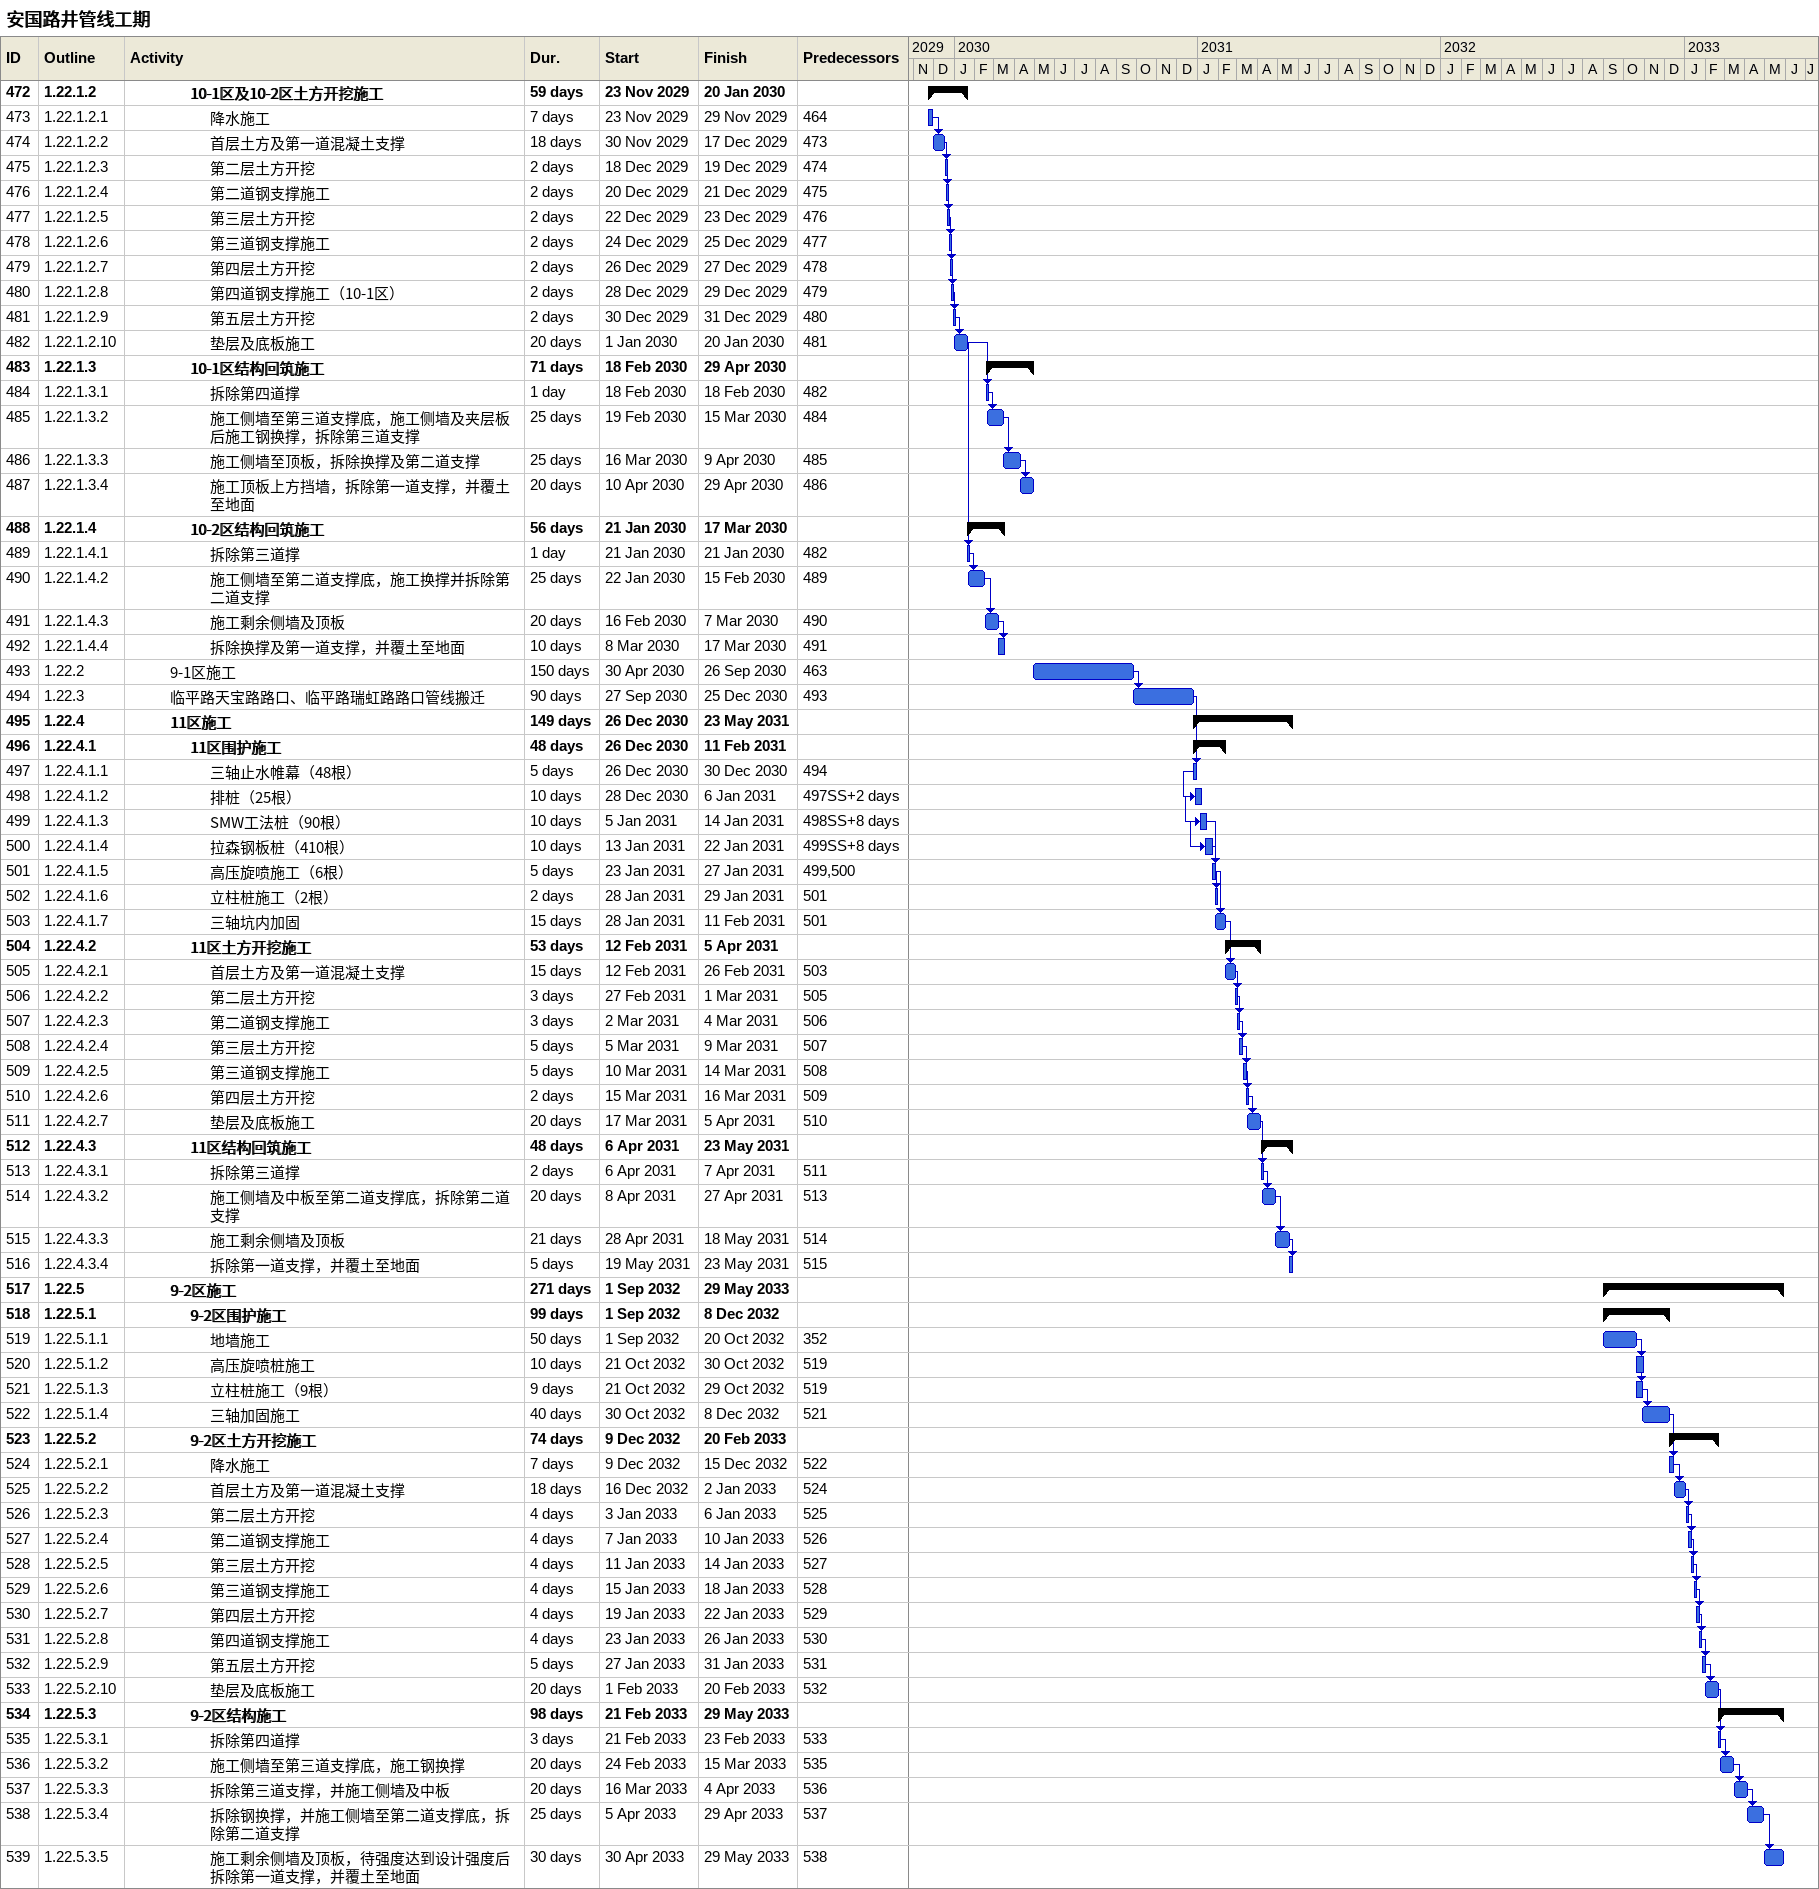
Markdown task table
安国路井管线工期

| ID | WBS | Task | Duration | Start | Finish | Predecessors |
|---|---|---|---|---|---|---|
| 472 | 1.22.1.2 | **10-1区及10-2区土方开挖施工** | 59d | 2029-11-23 | 2030-01-20 |  |
| 473 | 1.22.1.2.1 | 降水施工 | 7d | 2029-11-23 | 2029-11-29 | 464 |
| 474 | 1.22.1.2.2 | 首层土方及第一道混凝土支撑 | 18d | 2029-11-30 | 2029-12-17 | 473 |
| 475 | 1.22.1.2.3 | 第二层土方开挖 | 2d | 2029-12-18 | 2029-12-19 | 474 |
| 476 | 1.22.1.2.4 | 第二道钢支撑施工 | 2d | 2029-12-20 | 2029-12-21 | 475 |
| 477 | 1.22.1.2.5 | 第三层土方开挖 | 2d | 2029-12-22 | 2029-12-23 | 476 |
| 478 | 1.22.1.2.6 | 第三道钢支撑施工 | 2d | 2029-12-24 | 2029-12-25 | 477 |
| 479 | 1.22.1.2.7 | 第四层土方开挖 | 2d | 2029-12-26 | 2029-12-27 | 478 |
| 480 | 1.22.1.2.8 | 第四道钢支撑施工（10-1区） | 2d | 2029-12-28 | 2029-12-29 | 479 |
| 481 | 1.22.1.2.9 | 第五层土方开挖 | 2d | 2029-12-30 | 2029-12-31 | 480 |
| 482 | 1.22.1.2.10 | 垫层及底板施工 | 20d | 2030-01-01 | 2030-01-20 | 481 |
| 483 | 1.22.1.3 | **10-1区结构回筑施工** | 71d | 2030-02-18 | 2030-04-29 |  |
| 484 | 1.22.1.3.1 | 拆除第四道撑 | 1d | 2030-02-18 | 2030-02-18 | 482 |
| 485 | 1.22.1.3.2 | 施工侧墙至第三道支撑底，施工侧墙及夹层板后施工钢换撑，拆除第三道支撑 | 25d | 2030-02-19 | 2030-03-15 | 484 |
| 486 | 1.22.1.3.3 | 施工侧墙至顶板，拆除换撑及第二道支撑 | 25d | 2030-03-16 | 2030-04-09 | 485 |
| 487 | 1.22.1.3.4 | 施工顶板上方挡墙，拆除第一道支撑，并覆土至地面 | 20d | 2030-04-10 | 2030-04-29 | 486 |
| 488 | 1.22.1.4 | **10-2区结构回筑施工** | 56d | 2030-01-21 | 2030-03-17 |  |
| 489 | 1.22.1.4.1 | 拆除第三道撑 | 1d | 2030-01-21 | 2030-01-21 | 482 |
| 490 | 1.22.1.4.2 | 施工侧墙至第二道支撑底，施工换撑并拆除第二道支撑 | 25d | 2030-01-22 | 2030-02-15 | 489 |
| 491 | 1.22.1.4.3 | 施工剩余侧墙及顶板 | 20d | 2030-02-16 | 2030-03-07 | 490 |
| 492 | 1.22.1.4.4 | 拆除换撑及第一道支撑，并覆土至地面 | 10d | 2030-03-08 | 2030-03-17 | 491 |
| 493 | 1.22.2 | 9-1区施工 | 150d | 2030-04-30 | 2030-09-26 | 463 |
| 494 | 1.22.3 | 临平路天宝路路口、临平路瑞虹路路口管线搬迁 | 90d | 2030-09-27 | 2030-12-25 | 493 |
| 495 | 1.22.4 | **11区施工** | 149d | 2030-12-26 | 2031-05-23 |  |
| 496 | 1.22.4.1 | **11区围护施工** | 48d | 2030-12-26 | 2031-02-11 |  |
| 497 | 1.22.4.1.1 | 三轴止水帷幕（48根） | 5d | 2030-12-26 | 2030-12-30 | 494 |
| 498 | 1.22.4.1.2 | 排桩（25根） | 10d | 2030-12-28 | 2031-01-06 | 497SS+2d |
| 499 | 1.22.4.1.3 | SMW工法桩（90根） | 10d | 2031-01-05 | 2031-01-14 | 498SS+8d |
| 500 | 1.22.4.1.4 | 拉森钢板桩（410根） | 10d | 2031-01-13 | 2031-01-22 | 499SS+8d |
| 501 | 1.22.4.1.5 | 高压旋喷施工（6根） | 5d | 2031-01-23 | 2031-01-27 | 499, 500 |
| 502 | 1.22.4.1.6 | 立柱桩施工（2根） | 2d | 2031-01-28 | 2031-01-29 | 501 |
| 503 | 1.22.4.1.7 | 三轴坑内加固 | 15d | 2031-01-28 | 2031-02-11 | 501 |
| 504 | 1.22.4.2 | **11区土方开挖施工** | 53d | 2031-02-12 | 2031-04-05 |  |
| 505 | 1.22.4.2.1 | 首层土方及第一道混凝土支撑 | 15d | 2031-02-12 | 2031-02-26 | 503 |
| 506 | 1.22.4.2.2 | 第二层土方开挖 | 3d | 2031-02-27 | 2031-03-01 | 505 |
| 507 | 1.22.4.2.3 | 第二道钢支撑施工 | 3d | 2031-03-02 | 2031-03-04 | 506 |
| 508 | 1.22.4.2.4 | 第三层土方开挖 | 5d | 2031-03-05 | 2031-03-09 | 507 |
| 509 | 1.22.4.2.5 | 第三道钢支撑施工 | 5d | 2031-03-10 | 2031-03-14 | 508 |
| 510 | 1.22.4.2.6 | 第四层土方开挖 | 2d | 2031-03-15 | 2031-03-16 | 509 |
| 511 | 1.22.4.2.7 | 垫层及底板施工 | 20d | 2031-03-17 | 2031-04-05 | 510 |
| 512 | 1.22.4.3 | **11区结构回筑施工** | 48d | 2031-04-06 | 2031-05-23 |  |
| 513 | 1.22.4.3.1 | 拆除第三道撑 | 2d | 2031-04-06 | 2031-04-07 | 511 |
| 514 | 1.22.4.3.2 | 施工侧墙及中板至第二道支撑底，拆除第二道支撑 | 20d | 2031-04-08 | 2031-04-27 | 513 |
| 515 | 1.22.4.3.3 | 施工剩余侧墙及顶板 | 21d | 2031-04-28 | 2031-05-18 | 514 |
| 516 | 1.22.4.3.4 | 拆除第一道支撑，并覆土至地面 | 5d | 2031-05-19 | 2031-05-23 | 515 |
| 517 | 1.22.5 | **9-2区施工** | 271d | 2032-09-01 | 2033-05-29 |  |
| 518 | 1.22.5.1 | **9-2区围护施工** | 99d | 2032-09-01 | 2032-12-08 |  |
| 519 | 1.22.5.1.1 | 地墙施工 | 50d | 2032-09-01 | 2032-10-20 | 352 |
| 520 | 1.22.5.1.2 | 高压旋喷桩施工 | 10d | 2032-10-21 | 2032-10-30 | 519 |
| 521 | 1.22.5.1.3 | 立柱桩施工（9根） | 9d | 2032-10-21 | 2032-10-29 | 519 |
| 522 | 1.22.5.1.4 | 三轴加固施工 | 40d | 2032-10-30 | 2032-12-08 | 521 |
| 523 | 1.22.5.2 | **9-2区土方开挖施工** | 74d | 2032-12-09 | 2033-02-20 |  |
| 524 | 1.22.5.2.1 | 降水施工 | 7d | 2032-12-09 | 2032-12-15 | 522 |
| 525 | 1.22.5.2.2 | 首层土方及第一道混凝土支撑 | 18d | 2032-12-16 | 2033-01-02 | 524 |
| 526 | 1.22.5.2.3 | 第二层土方开挖 | 4d | 2033-01-03 | 2033-01-06 | 525 |
| 527 | 1.22.5.2.4 | 第二道钢支撑施工 | 4d | 2033-01-07 | 2033-01-10 | 526 |
| 528 | 1.22.5.2.5 | 第三层土方开挖 | 4d | 2033-01-11 | 2033-01-14 | 527 |
| 529 | 1.22.5.2.6 | 第三道钢支撑施工 | 4d | 2033-01-15 | 2033-01-18 | 528 |
| 530 | 1.22.5.2.7 | 第四层土方开挖 | 4d | 2033-01-19 | 2033-01-22 | 529 |
| 531 | 1.22.5.2.8 | 第四道钢支撑施工 | 4d | 2033-01-23 | 2033-01-26 | 530 |
| 532 | 1.22.5.2.9 | 第五层土方开挖 | 5d | 2033-01-27 | 2033-01-31 | 531 |
| 533 | 1.22.5.2.10 | 垫层及底板施工 | 20d | 2033-02-01 | 2033-02-20 | 532 |
| 534 | 1.22.5.3 | **9-2区结构施工** | 98d | 2033-02-21 | 2033-05-29 |  |
| 535 | 1.22.5.3.1 | 拆除第四道撑 | 3d | 2033-02-21 | 2033-02-23 | 533 |
| 536 | 1.22.5.3.2 | 施工侧墙至第三道支撑底，施工钢换撑 | 20d | 2033-02-24 | 2033-03-15 | 535 |
| 537 | 1.22.5.3.3 | 拆除第三道支撑，并施工侧墙及中板 | 20d | 2033-03-16 | 2033-04-04 | 536 |
| 538 | 1.22.5.3.4 | 拆除钢换撑，并施工侧墙至第二道支撑底，拆除第二道支撑 | 25d | 2033-04-05 | 2033-04-29 | 537 |
| 539 | 1.22.5.3.5 | 施工剩余侧墙及顶板，待强度达到设计强度后拆除第一道支撑，并覆土至地面 | 30d | 2033-04-30 | 2033-05-29 | 538 |
